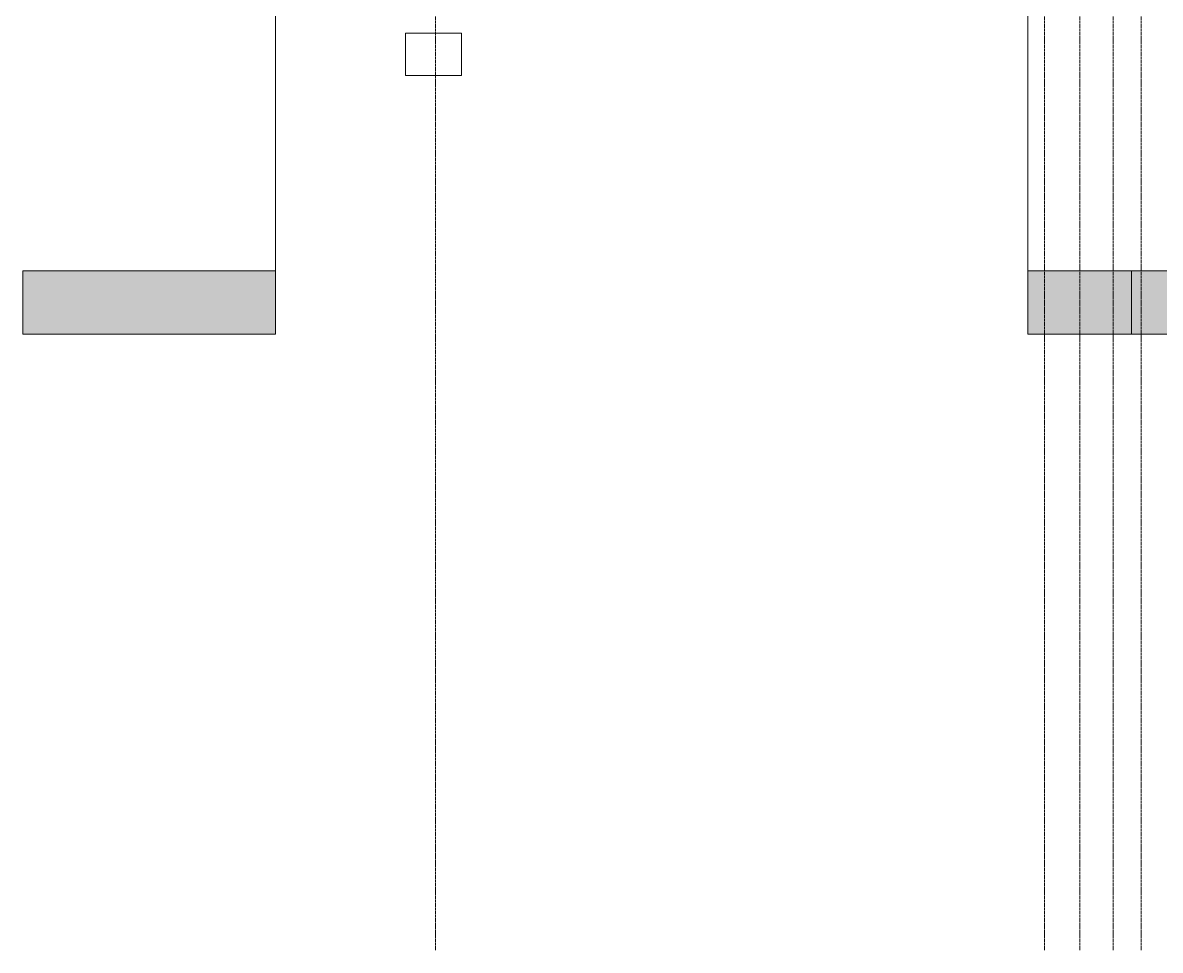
# Model space of a CAD drawing. Header units: inches. Extents: x -23227 to -2744, y -314 to 853.
# Drawn here: x -22660.6 to -22336.6, y -273.2 to -9 of the extents above; entities that cross this region are included whole.
import ezdxf

# ---------------------------------------------------------------- set-up
doc = ezdxf.new("R2010")
doc.units = ezdxf.units.IN
doc.header["$MEASUREMENT"] = 0
doc.linetypes.add('Grid Line 1_2_', pattern=[0.875, 0.5, -0.125, 0.125, -0.125])
for name, color, linetype, lineweight in [('G-ANNO-SYMB', 111, 'Continuous', 9), ('S-BEAM', 12, 'Continuous', 9), ('S-GRID', 1, 'Continuous', 9)]:
    doc.layers.add(name, color=color, linetype=linetype, lineweight=lineweight)

# ---------------------------------------------------------------- blocks, each defined once
blk = doc.blocks.new('Struct_Xcel_Sports Complex_rvt-1-Section 15')
at = {"layer": 'S-BEAM', "color": 90, "lineweight": 15}
for p, q in [((-22535.61, -12), (-22551.61, -12)), ((-22551.61, -12), (-22551.61, -24)), ((-22535.61, -24), (-22535.61, -12)), ((-22551.61, -24), (-22535.61, -24))]:
    blk.add_line(p, q, dxfattribs=at)
blk = doc.blocks.new('Section - 3_32_ x 3_8_-18514-Section 15')
at = {"layer": 'G-ANNO-SYMB'}
blk.add_hatch(color=256, dxfattribs=at).paths.add_polyline_path([(-22344.83, -79.66), (-22272.83, -79.66), (-22272.83, -97.66), (-22344.83, -97.66)], flags=0)
for p, q in [((-22344.83, -79.66), (-22344.83, -97.66)), ((-22272.83, -79.66), (-22344.83, -79.66)), ((-22272.83, -97.66), (-22272.83, -79.66)), ((-22344.83, -97.66), (-22272.83, -97.66))]:
    blk.add_line(p, q, dxfattribs=at)

msp = doc.modelspace()

# ---------------------------------------------------------------- linework, layer by layer
at = {"layer": 'G-ANNO-SYMB'}
for p, q in [((-22588.63029, 545.15708), (-22588.63029, -79.66081)), ((-22374.35697, 545.15708), (-22374.35697, -79.66081))]:
    msp.add_line(p, q, dxfattribs=at)
at = {"layer": 'S-GRID', "linetype": 'Grid Line 1_2_'}
for p, q in [((-22543.05281, -273.16081), (-22543.05281, 738.65708)), ((-22543.05281, -273.16081), (-22543.05281, 738.65708)), ((-22369.55281, -273.16081), (-22369.55281, 738.65708)), ((-22359.55281, -273.16081), (-22359.55281, 738.65708)), ((-22359.55281, -273.16081), (-22359.55281, 738.65708)), ((-22350.05281, -273.16081), (-22350.05281, 738.65708)), ((-22342.05281, -273.16081), (-22342.05281, 738.65708))]:
    msp.add_line(p, q, dxfattribs=at)

# ---------------------------------------------------------------- block references
at = {"lineweight": 5}
msp.add_blockref('Struct_Xcel_Sports Complex_rvt-1-Section 15', (0, 0), dxfattribs=at)
at = {"layer": 'G-ANNO-SYMB'}
for p in [(-315.7972, 0), (0, 0)]:
    msp.add_blockref('Section - 3_32_ x 3_8_-18514-Section 15', p, dxfattribs=at)
at = {"layer": 'G-ANNO-SYMB', "extrusion": (0, 0, -1)}
msp.add_blockref('Section - 3_32_ x 3_8_-18514-Section 15', (44647.19006, 0), dxfattribs=at)

doc.saveas('drawing.dxf')
